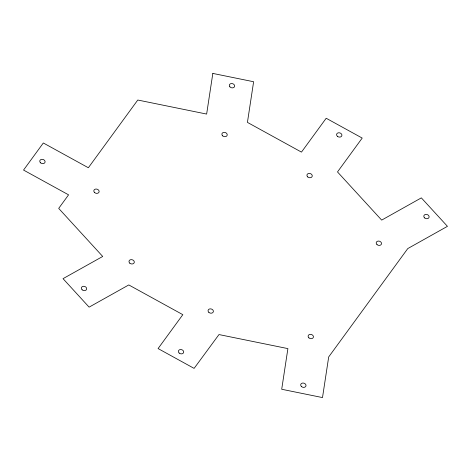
<?xml version="1.0" encoding="UTF-8"?>
<svg xmlns="http://www.w3.org/2000/svg" width="471" height="471" viewBox="0 0 471 471"><rect width="100%" height="100%" fill="white"/><g stroke="black" fill="none" stroke-linecap="round" stroke-linejoin="round"><path stroke-width="0.71" d="M212.827 73.423L206.639 114.07L137.779 100.029L88.354 167.753L43.32 142.978L23.55 170.072L68.578 194.841L58.692 208.388L102.713 256.459L63.032 278.661L89.107 307.139L128.789 284.937L182.825 314.669L158.085 348.569L194.105 368.387L218.986 334.563L287.899 348.611L281.705 389.264L322.5 397.577L328.693 356.93L407.78 248.57L447.45 226.333L421.345 197.867L381.675 220.11L337.495 171.933L362.205 138.074L326.185 118.25L301.469 152.115L247.434 122.389L253.622 81.736L212.827 73.423M308.923 337.878A2.714 2.131 16.2 0 0 313.362 337.301A2.714 2.131 16.2 0 0 310.024 334.357A2.714 2.131 16.2 0 0 308.923 337.878M377.012 244.602A2.714 2.131 16.2 0 0 381.451 244.025A2.714 2.131 16.2 0 0 378.113 241.081A2.714 2.131 16.2 0 0 377.012 244.602M229.883 86.823A2.714 2.131 16.2 0 0 234.464 86.776A2.714 2.131 16.2 0 0 231.614 83.526A2.714 2.131 16.2 0 0 229.883 86.823M337.407 136.302A2.714 2.131 16.2 0 0 341.846 135.725A2.714 2.131 16.2 0 0 338.508 132.781A2.714 2.131 16.2 0 0 337.407 136.302M424.618 217.914A2.714 2.131 16.2 0 0 429.057 217.337A2.714 2.131 16.2 0 0 425.719 214.393A2.714 2.131 16.2 0 0 424.618 217.914M222.706 135.878A2.714 2.131 16.2 0 0 227.152 135.301A2.714 2.131 16.2 0 0 223.807 132.357A2.714 2.131 16.2 0 0 222.706 135.878M307.746 176.937A2.714 2.131 16.2 0 0 312.191 176.36A2.714 2.131 16.2 0 0 308.846 173.416A2.714 2.131 16.2 0 0 307.746 176.937M94.63 192.574A2.714 2.131 16.2 0 0 99.069 191.997A2.714 2.131 16.2 0 0 95.731 189.054A2.714 2.131 16.2 0 0 94.63 192.574M40.594 162.848A2.714 2.131 16.2 0 0 45.033 162.265A2.714 2.131 16.2 0 0 41.695 159.322A2.714 2.131 16.2 0 0 40.594 162.848M301.505 386.579A2.714 2.131 16.2 0 0 305.95 385.996A2.714 2.131 16.2 0 0 302.606 383.053A2.714 2.131 16.2 0 0 301.505 386.579M179.192 353.073A2.714 2.131 16.2 0 0 183.631 352.496A2.714 2.131 16.2 0 0 180.293 349.547A2.714 2.131 16.2 0 0 179.192 353.073M82.16 289.824A2.714 2.131 16.2 0 0 86.605 289.247A2.714 2.131 16.2 0 0 83.261 286.303A2.714 2.131 16.2 0 0 82.16 289.824M208.877 312.403A2.714 2.131 16.2 0 0 213.316 311.82A2.714 2.131 16.2 0 0 209.978 308.876A2.714 2.131 16.2 0 0 208.877 312.403M129.802 263.177A2.714 2.131 16.2 0 0 134.241 262.594A2.714 2.131 16.2 0 0 130.903 259.651A2.714 2.131 16.2 0 0 129.802 263.177"/></g></svg>
